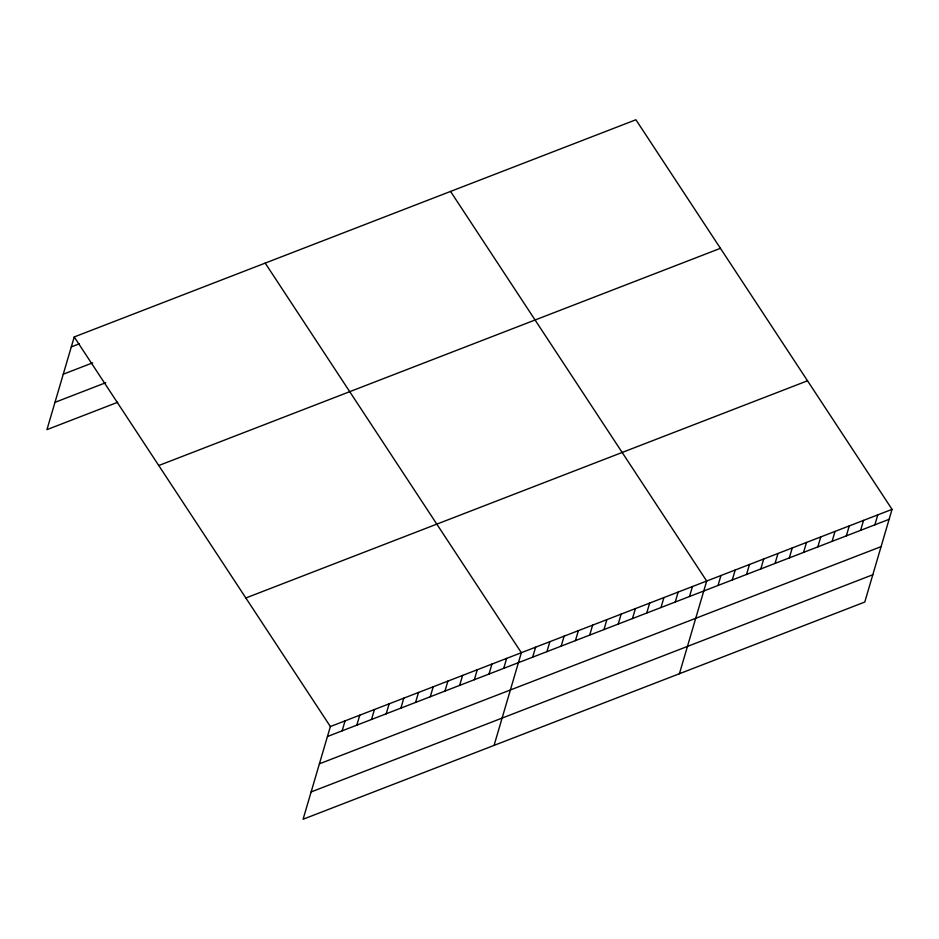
<?xml version="1.0" encoding="UTF-8"?>
<svg xmlns="http://www.w3.org/2000/svg" width="939" height="939" viewBox="0 0 939 939"><rect width="100%" height="100%" fill="white"/><g stroke="black" fill="none" stroke-linecap="round" stroke-linejoin="round"><path stroke-width="1.41" d="M74.228 336.948L330.375 726.551L303.086 819.242L864.772 602.052L892.05 509.361L635.914 119.758L74.228 336.948L46.95 429.639L117.727 402.268M342.136 730.835L345.059 720.87M356.82 725.154L359.754 715.189M371.515 719.474L374.438 709.508M386.199 713.793L389.133 703.827M400.894 708.112L403.817 698.146M415.578 702.431L418.512 692.466M430.273 696.75L433.208 686.785M444.957 691.069L447.891 681.104M459.652 685.388L462.587 675.423M474.336 679.707L477.27 669.753M489.031 674.026L491.966 664.073M503.727 668.345L506.649 658.392M494.067 745.402L521.345 652.711L265.197 263.096M532.671 657.159L535.606 647.194M546.932 651.643L549.855 641.677M561.182 646.126L564.116 636.173M575.443 640.609L578.377 630.656M589.704 635.104L592.638 625.139M603.965 629.588L606.887 619.623M618.214 624.071L621.149 614.118M632.475 618.555L635.41 608.601M646.736 613.05L649.659 603.084M660.986 607.533L663.92 597.568M675.247 602.016L678.181 592.063M689.508 596.511L692.442 586.546M679.413 673.733L706.691 581.03L450.556 191.427M718.018 585.478L720.952 575.525M732.279 579.962L735.214 570.008M746.54 574.457L749.475 564.492M760.801 568.94L763.724 558.975M775.051 563.423L777.985 553.47M789.312 557.919L792.246 547.953M803.573 552.402L806.507 542.437M817.834 546.885L820.756 536.932M832.083 541.369L835.017 531.415M846.344 535.864L849.279 525.899M860.605 530.347L863.54 520.382M874.866 524.831L877.789 514.877M71.305 346.902L79.31 343.803M63.265 374.203L92.644 362.853M54.99 402.338L105.731 382.713M158.761 465.521L720.436 248.319M245.842 597.979L807.528 380.788M330.375 726.551L892.05 509.361M327.441 736.516L889.116 519.314M319.401 763.818L881.087 546.627M311.126 791.941L872.801 574.75"/></g></svg>
